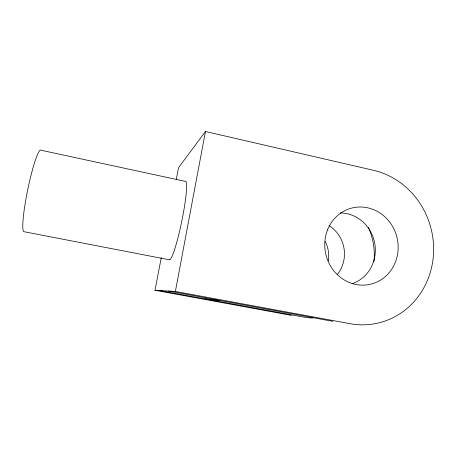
<?xml version="1.0" encoding="UTF-8"?>
<svg xmlns="http://www.w3.org/2000/svg" width="456" height="456" viewBox="0 0 456 456"><rect width="100%" height="100%" fill="white"/><g stroke="black" fill="none" stroke-linecap="round" stroke-linejoin="round"><path stroke-width="0.68" d="M175.378 291.447L205.462 131.493L373.51 170.31A78.46 73.154 76.2 0 1 432.681 261.738A78.46 73.154 76.2 0 1 349.9 323.674L175.378 291.447L155 290.278L161.287 257.549M176.261 179.55L178.535 167.711L205.462 131.493M204.829 298.874L219.547 300.453M159.566 290.54L303.616 317.062A64.627 61.269 77 0 0 312.776 318.02M155 290.278L290.107 315.13A60.574 57.712 77.4 0 0 291.469 315.364M168.6 291.059L330.161 320.853A72.567 68.149 76.5 0 0 332.914 321.303M340.244 212.935A36.275 34.057 76.4 0 1 374.781 243.692A36.275 34.057 76.4 0 1 352.249 283.609M368.408 227.379A64.627 61.269 77 0 1 373.983 261.721M325.219 241.446A30.284 28.848 77.4 0 1 328.303 260.832M329.112 225.646A32.308 30.626 77 0 1 337.588 274.073M169.301 259.772L24.168 231.739A41.718 4.788 -78.4 0 1 27.976 188.522A41.718 4.788 -78.4 0 1 41.154 150.263L185.039 181.311A40.105 4.395 -78.4 0 1 182.018 220.071A40.105 4.395 -78.4 0 1 169.301 259.772M327.79 229.288A39.222 36.56 76.1 0 0 365.57 285.011A39.222 36.56 76.1 0 0 390.986 223.896A39.222 36.56 76.1 0 0 327.79 229.288"/></g></svg>
